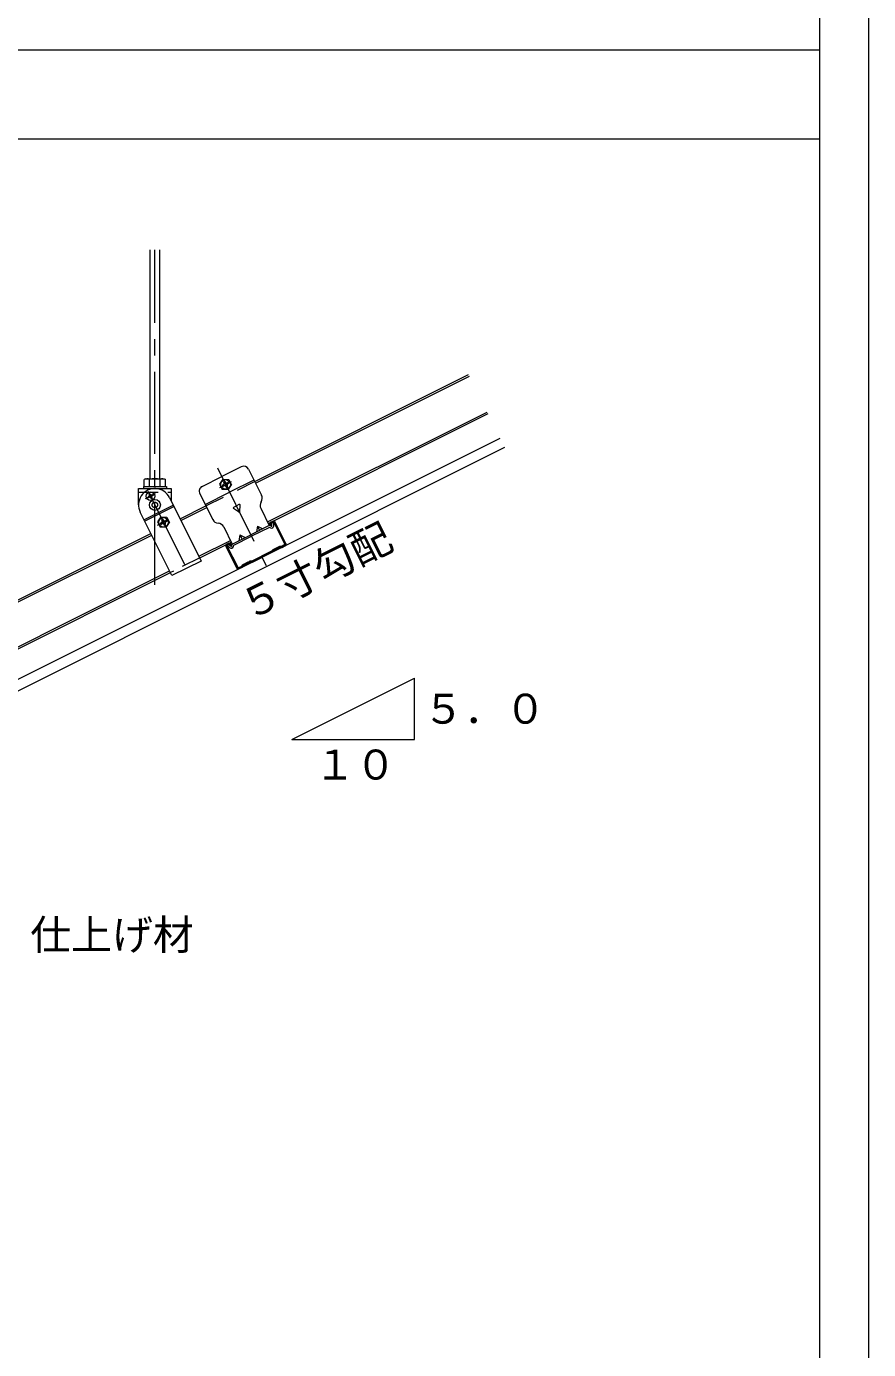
# Model space of a CAD drawing. Units: millimetres, scale not verified. Extents: x -2895 to 2955, y -2104 to 2057.
# Drawn here: x 2183 to 2955, y -1319 to -106 of the extents above; entities that cross this region are included whole.
import ezdxf
from ezdxf.enums import TextEntityAlignment as Align

# ---------------------------------------------------------------- set-up
doc = ezdxf.new("R2010")
doc.units = ezdxf.units.MM
doc.header["$LTSCALE"] = 15
doc.linetypes.add('CHAIN1', pattern=[8, 5, -1, 1, -1])
doc.linetypes.add('DASHED1', pattern=[1.8, 1.2, -0.6])
for name, color, linetype, lineweight in [('3-0_中心線', 4, 'CHAIN1', 9), ('3-1_吊りボルト', 7, 'Continuous', 18), ('3-2_野縁受け', 3, 'Continuous', 18), ('3-3_野縁', 2, 'Continuous', 25), ('3-6_文字', 7, 'Continuous', 18), ('3-8_パネル', 7, 'Continuous', 18), ('3-A_クリップ', 7, 'Continuous', 18), ('3-B_ビス', 4, 'Continuous', 9), ('3-F', 3, 'Continuous', 18), ('F-1_中線', 7, 'Continuous', 18)]:
    doc.layers.add(name, color=color, linetype=linetype, lineweight=lineweight)
doc.styles.add('ＭＳ ゴシック', font='')
doc.styles.get('ＭＳ ゴシック').set_extended_font_data('MS Gothic')

msp = doc.modelspace()

# ---------------------------------------------------------------- linework, layer by layer
at = {"layer": '3-0_中心線'}
for p, q in [((2300.41, -617.58), (2300.41, -310.72)), ((2357.69, -510.49), (2402.47, -600.04)), ((2294.05, -531.74), (2330.86, -605.35)), ((2359.9, -528.34), (2370.64, -522.97)), ((2300.62, -534.28), (2291.55, -538.81))]:
    msp.add_line(p, q, dxfattribs=at)
at = {"layer": '3-1_吊りボルト'}
for p, q in [((2295.91, -520.45), (2295.91, -310.72)), ((2304.91, -520.45), (2304.91, -310.72)), ((2291.92, -520.45), (2290.61, -521.2)), ((2290.61, -527.45), (2290.61, -521.2)), ((2291.92, -520.45), (2308.89, -520.45)), ((2295.51, -527.45), (2295.51, -521.2)), ((2305.31, -527.45), (2305.31, -521.2)), ((2308.89, -520.45), (2310.21, -521.2)), ((2310.21, -527.45), (2310.21, -521.2)), ((2285.41, -529.45), (2315.41, -529.45)), ((2285.41, -544.45), (2285.41, -529.45)), ((2289.91, -527.45), (2289.91, -529.45)), ((2289.91, -527.45), (2310.91, -527.45)), ((2310.91, -527.45), (2310.91, -529.45)), ((2315.41, -529.45), (2315.41, -540.9)), ((2317.31, -544.71), (2290.48, -558.13)), ((2313.82, -537.74), (2342.89, -595.87)), ((2316.06, -609.29), (2286.99, -551.15)), ((2317.93, -545.95), (2291.1, -559.37)), ((2342.89, -595.87), (2316.06, -609.29))]:
    msp.add_line(p, q, dxfattribs=at)
at = {"layer": '3-1_吊りボルト', "color": 4, "linetype": 'DASHED1', "lineweight": 9}
msp.add_line((2285.41, -532.65), (2315.41, -532.65), dxfattribs=at)
at = {"layer": '3-1_吊りボルト', "color": 4, "linetype": 'CHAIN1', "lineweight": 9}
msp.add_line((2302.87, -563.11), (2313.19, -557.95), dxfattribs=at)
at = {"layer": '3-1_吊りボルト', "linetype": 'DASHED1'}
msp.add_line((2341.46, -593.01), (2314.63, -606.43), dxfattribs=at)
at = {"layer": '3-1_吊りボルト'}
msp.add_circle((2300.41, -544.45), 5, dxfattribs=at)
at = {"layer": '3-1_吊りボルト', "color": 4, "linetype": 'DASHED1', "lineweight": 9}
msp.add_circle((2300.41, -544.45), 2.5, dxfattribs=at)
at = {"layer": '3-1_吊りボルト'}
for centre, radius, start, end in [((2293.81, -527.22), 6.81, 96.34294, 118.04132), ((2292.89, -525.32), 4.88, 57.57118, 88.04459), ((2300.41, -536.66), 16.22, 72.41205, 107.58797), ((2307.92, -525.32), 4.88, 91.95543, 122.42883), ((2307, -527.22), 6.81, 61.95869, 83.65707), ((2300.41, -544.45), 15, 26.56505, 206.56505)]:
    msp.add_arc(centre, radius, start, end, dxfattribs=at)
at = {"layer": '3-2_野縁受け'}
for p, q in [((2391.92, -523.06), (2588.08, -424.98)), ((2392.64, -524.49), (2588.8, -426.41)), ((2403.73, -560.09), (2605.25, -459.33)), ((2404.45, -561.52), (2605.97, -460.76)), ((2323.57, -557.24), (2347.2, -545.42)), ((2324.29, -558.67), (2347.92, -546.85)), ((2120.91, -658.57), (2296.74, -570.65)), ((2121.63, -660), (2297.46, -572.08)), ((2340.75, -591.58), (2369.74, -577.08)), ((2341.46, -593.01), (2370.46, -578.51)), ((2132.72, -695.6), (2313.91, -605)), ((2133.43, -697.03), (2314.63, -606.43))]:
    msp.add_line(p, q, dxfattribs=at)
at = {"layer": '3-3_野縁'}
for p, q in [((2406.24, -562.86), (2406.68, -563.76)), ((2406.68, -563.76), (2407.4, -563.4)), ((2406.95, -562.5), (2407.4, -563.4)), ((2408.47, -559.51), (2407.13, -560.18)), ((2408.83, -560.22), (2407.49, -560.89)), ((2419.61, -580.21), (2409.77, -560.54)), ((2420.32, -579.86), (2410.48, -560.18)), ((2367.77, -579.86), (2366.43, -580.53)), ((2366.48, -582.18), (2376.32, -601.86)), ((2368.13, -580.57), (2366.79, -581.24)), ((2370.19, -582), (2369.74, -581.11)), ((2370.19, -582), (2370.91, -581.64)), ((2370.91, -581.64), (2370.46, -580.75)), ((2416.54, -582.53), (2419.29, -581.15)), ((2416.69, -583.35), (2419.65, -581.87)), ((2365.76, -582.54), (2375.6, -602.22)), ((2389.53, -596.04), (2407.02, -587.29)), ((2389.68, -596.85), (2407.59, -587.9)), ((2408.18, -585.89), (2407.11, -587.21)), ((2408.81, -586.39), (2407.59, -587.9)), ((2409.15, -586.29), (2409.06, -586.28)), ((2409.21, -585.49), (2409.13, -585.49)), ((2409.49, -585.35), (2409.54, -585.28)), ((2410.17, -585.78), (2410.22, -585.71)), ((2410.58, -585.57), (2410.5, -585.57)), ((2410.65, -584.78), (2410.56, -584.77)), ((2410.93, -584.64), (2410.97, -584.57)), ((2411.6, -585.06), (2411.65, -584.99)), ((2412.01, -584.86), (2411.93, -584.85)), ((2412.08, -584.06), (2412, -584.05)), ((2412.36, -583.92), (2412.4, -583.85)), ((2413.04, -584.35), (2413.08, -584.28)), ((2413.44, -584.14), (2413.36, -584.14)), ((2413.51, -583.35), (2413.43, -583.34)), ((2413.79, -583.21), (2413.83, -583.14)), ((2414.47, -583.63), (2414.51, -583.56)), ((2414.72, -582.62), (2416.42, -582.56)), ((2416.69, -583.35), (2414.75, -583.42)), ((2377.26, -602.17), (2380.01, -600.8)), ((2377.61, -602.89), (2380.57, -601.41)), ((2381.17, -599.4), (2380.1, -600.72)), ((2380.57, -601.41), (2381.79, -599.9)), ((2382.13, -599.8), (2382.05, -599.79)), ((2382.2, -599), (2382.12, -598.99)), ((2382.48, -598.86), (2382.53, -598.79)), ((2383.16, -599.28), (2383.2, -599.21)), ((2383.56, -599.08), (2383.48, -599.07)), ((2383.63, -598.28), (2383.55, -598.28)), ((2383.91, -598.14), (2383.96, -598.07)), ((2384.59, -598.57), (2384.64, -598.5)), ((2385, -598.36), (2384.92, -598.36)), ((2385.06, -597.57), (2384.98, -597.56)), ((2385.34, -597.43), (2385.39, -597.36)), ((2386.02, -597.85), (2386.07, -597.78)), ((2386.43, -597.65), (2386.35, -597.64)), ((2386.5, -596.85), (2386.41, -596.85)), ((2386.78, -596.71), (2386.82, -596.64)), ((2387.45, -597.14), (2387.5, -597.07)), ((2387.71, -596.13), (2389.41, -596.06)), ((2387.74, -596.93), (2389.68, -596.85))]:
    msp.add_line(p, q, dxfattribs=at)
for centre, radius, start, end in [((2408.02, -561.97), 2, 116.56505, 206.56505), ((2408.02, -561.97), 1.2, 116.56505, 206.56505), ((2409.14, -560.85), 1.5, 26.56505, 116.56505), ((2409.14, -560.85), 0.7, 26.56505, 116.56505), ((2367.1, -581.87), 1.5, 116.56505, 206.56505), ((2367.1, -581.87), 0.7, 116.56505, 206.56505), ((2368.67, -581.64), 2, 26.56505, 116.56505), ((2368.67, -581.64), 1.2, 26.56505, 116.56505), ((2418.98, -580.53), 0.7, 296.56505, 26.56505), ((2418.98, -580.53), 1.5, 296.56505, 26.56505), ((2406.88, -587.02), 0.3, 296.56505, 321.01157), ((2406.88, -587.02), 1.1, 296.9491, 321.01157), ((2409.04, -586.58), 1.1, 85.0891, 141.01157), ((2409.04, -586.58), 0.3, 85.0891, 141.01157), ((2409.24, -585.19), 1.1, 265.0891, 328.04099), ((2409.24, -585.19), 0.3, 265.0891, 328.04099), ((2410.47, -585.87), 1.1, 85.0891, 148.04099), ((2410.47, -585.87), 0.3, 85.0891, 148.04099), ((2410.67, -584.48), 1.1, 265.0891, 328.04099), ((2410.67, -584.48), 0.3, 265.0891, 328.04099), ((2411.9, -585.15), 1.1, 116.56505, 148.04099), ((2411.9, -585.15), 1.1, 85.0891, 116.56505), ((2411.9, -585.15), 0.3, 116.56505, 148.04099), ((2411.9, -585.15), 0.3, 85.0891, 116.56505), ((2412.1, -583.76), 1.1, 265.0891, 328.04099), ((2412.1, -583.76), 0.3, 265.0891, 328.04099), ((2413.33, -584.44), 1.1, 85.0891, 148.04099), ((2413.33, -584.44), 0.3, 85.0891, 148.04099), ((2413.53, -583.05), 1.1, 265.0891, 328.04099), ((2413.53, -583.05), 0.3, 265.0891, 328.04099), ((2414.76, -583.72), 1.1, 92.11852, 148.04099), ((2414.76, -583.72), 0.3, 92.11852, 148.04099), ((2416.41, -582.26), 0.3, 272.11852, 296.56505), ((2416.41, -582.26), 1.1, 272.11852, 296.56505), ((2376.94, -601.55), 1.5, 206.56505, 296.56505), ((2376.94, -601.55), 0.7, 206.56505, 296.56505), ((2379.87, -600.53), 0.3, 296.56505, 321.01157), ((2379.87, -600.53), 1.1, 296.56505, 321.01157), ((2382.03, -600.09), 1.1, 85.0891, 141.01157), ((2382.03, -600.09), 0.3, 85.0891, 141.01157), ((2382.23, -598.7), 1.1, 265.0891, 328.04099), ((2382.23, -598.7), 0.3, 265.0891, 328.04099), ((2383.46, -599.37), 1.1, 85.0891, 148.04099), ((2383.46, -599.37), 0.3, 85.0891, 148.04099), ((2383.66, -597.98), 1.1, 265.0891, 328.04099), ((2383.66, -597.98), 0.3, 265.0891, 328.04099), ((2384.89, -598.66), 1.1, 116.56505, 148.04099), ((2384.89, -598.66), 1.1, 85.0891, 116.56505), ((2384.89, -598.66), 0.3, 116.56505, 148.04099), ((2384.89, -598.66), 0.3, 85.0891, 116.56505), ((2385.09, -597.27), 1.1, 265.0891, 328.04099), ((2385.09, -597.27), 0.3, 265.0891, 328.04099), ((2386.32, -597.94), 1.1, 85.0891, 148.04099), ((2386.32, -597.94), 0.3, 85.0891, 148.04099), ((2386.52, -596.55), 1.1, 265.0891, 328.04099), ((2386.52, -596.55), 0.3, 265.0891, 328.04099), ((2387.75, -597.23), 1.1, 92.11852, 148.04099), ((2387.75, -597.23), 0.3, 92.11852, 148.04099), ((2389.4, -595.76), 0.3, 272.11852, 296.56505), ((2389.4, -595.76), 1.1, 272.11852, 296.18099)]:
    msp.add_arc(centre, radius, start, end, dxfattribs=at)
at = {"layer": '3-6_文字'}
for p, q in [((2425.84, -759.43), (2538.34, -703.18)), ((2538.34, -759.43), (2538.34, -703.18)), ((2425.84, -759.43), (2538.34, -759.43))]:
    msp.add_line(p, q, dxfattribs=at)
at = {"layer": '3-8_パネル'}
for p, q in [((270.18, -1656.6), (2617.15, -483.12)), ((274.43, -1665.1), (2621.4, -491.62))]:
    msp.add_line(p, q, dxfattribs=at)
at = {"layer": '3-A_クリップ'}
for p, q in [((2343.8, -527.44), (2361.69, -518.5)), ((2379.58, -509.55), (2361.69, -518.5)), ((2386.29, -511.79), (2398.19, -535.58)), ((2346.49, -543.99), (2368.85, -532.81)), ((2391.21, -521.63), (2368.85, -532.81)), ((2341.57, -534.15), (2353.46, -557.95)), ((2372.69, -546.54), (2375.11, -545.33)), ((2377.52, -544.12), (2375.11, -545.33)), ((2378.28, -550.23), (2378.61, -544.84)), ((2397.88, -541.49), (2397.77, -541.66)), ((2377.12, -550.81), (2372.61, -547.84)), ((2397.47, -547.56), (2405.34, -563.31)), ((2358.37, -561.24), (2358.57, -561.26)), ((2363.48, -564.56), (2371.35, -580.3)), ((2405.34, -563.31), (2388.35, -571.81)), ((2405.42, -565.06), (2389.06, -573.24)), ((2394.4, -563.78), (2393.49, -569.23)), ((2394.4, -563.78), (2399.3, -566.33)), ((2394.4, -563.78), (2396.4, -567.78)), ((2407.08, -564), (2405.34, -563.31)), ((2406.49, -565.48), (2405.42, -565.06)), ((2407.76, -560.55), (2409.36, -560.54)), ((2407.76, -563.53), (2407.76, -560.55)), ((2409.36, -563.53), (2409.36, -560.54)), ((2367.69, -580.58), (2366.73, -581.86)), ((2369.12, -583.65), (2366.73, -581.86)), ((2370.08, -582.37), (2367.69, -580.58)), ((2370.86, -582.1), (2371.35, -580.3)), ((2371.35, -580.3), (2388.35, -571.81)), ((2372.4, -582.53), (2372.71, -581.41)), ((2372.71, -581.41), (2389.06, -573.24)), ((2378.3, -571.83), (2377.39, -577.28)), ((2378.3, -571.83), (2380.3, -575.83)), ((2378.3, -571.83), (2383.2, -574.38))]:
    msp.add_line(p, q, dxfattribs=at)
at = {"layer": '3-A_クリップ', "linetype": 'DASHED1'}
for p in [(2391.92, -523.06), (2347.2, -545.42)]:
    msp.add_line(p, (2369.56, -534.24), dxfattribs=at)
at = {"layer": '3-A_クリップ'}
for centre, radius, start, end in [((2381.82, -514.03), 5, 26.56505, 116.56505), ((2346.04, -531.92), 5, 116.56505, 206.56505), ((2377.86, -544.79), 0.75, 356.56505, 116.56505), ((2402.83, -544.88), 6, 147.52816, 206.56505), ((2392.82, -538.27), 6, 327.52816, 26.56505), ((2358.83, -555.26), 6, 206.56505, 265.60194), ((2373.03, -547.21), 0.75, 116.56505, 236.56505), ((2377.54, -550.19), 0.75, 236.56505, 356.56505), ((2358.11, -567.24), 6, 26.56505, 85.60194), ((2407.26, -563.53), 2.1, 248.40692, 0.06505), ((2407.26, -563.53), 0.5, 248.40692, 0.06505), ((2370.38, -581.97), 0.5, 233.06505, 344.72318), ((2370.38, -581.97), 2.1, 233.06505, 344.72318)]:
    msp.add_arc(centre, radius, start, end, dxfattribs=at)
at = {"layer": '3-B_ビス'}
for p, q in [((2362.77, -520.76), (2359.74, -525.35)), ((2362.77, -520.76), (2368.26, -521.09)), ((2368.26, -521.09), (2370.72, -526)), ((2359.74, -525.35), (2362.2, -530.26)), ((2367.69, -530.59), (2362.2, -530.26)), ((2362.33, -526.45), (2362.86, -526.19)), ((2362.87, -527.53), (2363.39, -527.26)), ((2363.38, -523.31), (2363.62, -523.81)), ((2364.45, -522.78), (2364.81, -523.51)), ((2364.45, -522.78), (2364.7, -523.28)), ((2366.01, -528.57), (2365.76, -528.08)), ((2367.08, -528.04), (2366.71, -527.31)), ((2367.08, -528.04), (2366.83, -527.54)), ((2367.59, -523.82), (2367.06, -524.09)), ((2368.12, -524.9), (2367.6, -525.16)), ((2367.69, -530.59), (2370.72, -526)), ((2305.88, -555.46), (2302.85, -560.05)), ((2305.88, -555.46), (2311.37, -555.79)), ((2307.56, -557.48), (2307.92, -558.21)), ((2307.56, -557.48), (2307.81, -557.98)), ((2311.37, -555.79), (2313.83, -560.71)), ((2302.85, -560.05), (2305.31, -564.97)), ((2310.8, -565.3), (2305.31, -564.97)), ((2305.44, -561.16), (2305.97, -560.9)), ((2305.98, -562.23), (2306.5, -561.97)), ((2306.49, -558.02), (2306.74, -558.52)), ((2309.12, -563.28), (2308.87, -562.78)), ((2310.19, -562.74), (2309.82, -562.01)), ((2310.19, -562.74), (2309.94, -562.24)), ((2310.7, -558.53), (2310.17, -558.79)), ((2311.24, -559.6), (2310.71, -559.87)), ((2310.8, -565.3), (2313.83, -560.71))]:
    msp.add_line(p, q, dxfattribs=at)
at = {"layer": '3-B_ビス', "color": 7, "lineweight": 18}
for p, q in [((2295.26, -536.4), (2294.1, -536.98)), ((2294.1, -536.98), (2294.55, -537.87)), ((2295.71, -537.29), (2294.55, -537.87)), ((2295.8, -534.11), (2294.91, -534.56)), ((2294.91, -534.56), (2295.49, -535.72)), ((2295.8, -534.11), (2296.38, -535.28)), ((2296.38, -537.51), (2296.96, -538.68)), ((2297.86, -538.23), (2296.96, -538.68)), ((2298.22, -534.92), (2297.05, -535.5)), ((2297.28, -537.07), (2297.86, -538.23)), ((2298.66, -535.81), (2297.5, -536.4)), ((2298.22, -534.92), (2298.66, -535.81))]:
    msp.add_line(p, q, dxfattribs=at)
at = {"layer": '3-B_ビス'}
for centre in [(2365.23, -525.68), (2308.34, -560.38)]:
    msp.add_circle(centre, 4.4, dxfattribs=at)
at = {"layer": '3-B_ビス', "color": 7, "lineweight": 18}
msp.add_circle((2296.38, -536.4), 4, dxfattribs=at)
at = {"layer": '3-B_ビス'}
for centre, radius, start, end in [((2365.23, -525.68), 3, 195.02808, 218.07836), ((2362.28, -524.69), 1.6, 290.92804, 33.2385), ((2365.23, -525.68), 3, 105.02808, 128.10201), ((2364.25, -528.62), 1.6, 19.89159, 122.20204), ((2366.21, -522.73), 1.6, 199.89159, 302.20204), ((2365.23, -525.68), 3, 285.02808, 308.10201), ((2368.17, -526.66), 1.6, 110.92804, 213.2385), ((2365.23, -525.68), 3, 15.05173, 38.10201), ((2308.34, -560.38), 3, 105.02809, 128.10201), ((2308.34, -560.38), 3, 195.02809, 218.07836), ((2305.39, -559.4), 1.6, 290.92805, 33.2385), ((2307.36, -563.33), 1.6, 19.8916, 122.20205), ((2309.32, -557.44), 1.6, 199.8916, 302.20205), ((2308.34, -560.38), 3, 285.02809, 308.10201), ((2311.28, -561.36), 1.6, 110.92805, 213.2385), ((2308.34, -560.38), 3, 15.05174, 38.10201)]:
    msp.add_arc(centre, radius, start, end, dxfattribs=at)
at = {"layer": '3-B_ビス', "color": 7, "lineweight": 18}
for centre, start, end in [((2295.04, -535.95), 296.56505, 26.56505), ((2295.93, -537.74), 26.56505, 116.56505), ((2296.83, -535.05), 206.56505, 296.56507), ((2297.72, -536.84), 116.56505, 206.56505)]:
    msp.add_arc(centre, 0.5, start, end, dxfattribs=at)
at = {"layer": '3-F'}
for p, q in [((2909.86, 1475.61), (2909.86, -1756.68)), ((74.86, -127.36), (2909.86, -127.36)), ((74.86, -208.73), (2909.86, -208.73))]:
    msp.add_line(p, q, dxfattribs=at)
at = {"layer": 'F-1_中線', "color": 3}
msp.add_line((2954.86, 2056.93), (2954.86, -2068.07), dxfattribs=at)

# ---------------------------------------------------------------- texts
at = {"layer": '3-6_文字', "style": 'ＭＳ ゴシック'}
msp.add_text('５寸勾配', height=27.49, rotation=26.565, dxfattribs=at).set_placement((2390.51, -658.5), align=Align.BOTTOM_LEFT)
for s, p in [('５．０', (2546.35, -753.26)), ('１０', (2446.63, -804.49)), ('仕上げ材', (2186.03, -960.56))]:
    msp.add_text(s, height=27.49, dxfattribs=at).set_placement(p, align=Align.BOTTOM_LEFT)

doc.saveas('drawing.dxf')
